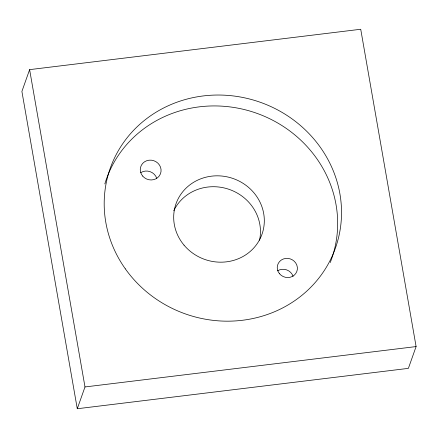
<?xml version="1.0" encoding="UTF-8"?>
<svg xmlns="http://www.w3.org/2000/svg" width="438" height="438" viewBox="0 0 438 438"><rect width="100%" height="100%" fill="white"/><g stroke="black" fill="none" stroke-linecap="round" stroke-linejoin="round"><path stroke-width="0.66" d="M29.614 69.637L21.9 91.427L77.274 408.742L408.386 368.363L416.1 346.573L360.726 29.258L29.614 69.637L84.994 386.951L77.274 408.742M84.994 386.951L416.1 346.573M140.735 172.671A10.479 9.844 19.5 0 1 156.777 178.414M277.577 270.848A10.14 9.526 19.5 0 1 293.093 276.405M173.744 210.787A45.618 42.869 19.5 0 1 229.03 189.336A45.618 42.869 19.5 0 1 259.526 240.281M104.83 183.911A119.459 112.254 19.5 0 1 255.896 112.988A119.459 112.254 19.5 0 1 330.236 262.521M125.334 268.85A119.459 112.254 19.5 0 0 330.181 260.331A119.459 112.254 19.5 0 0 213.06 95.134A119.459 112.254 19.5 0 0 125.334 268.85M142.646 176.049A10.479 9.844 19.5 0 0 160.428 173.881A10.479 9.844 19.5 0 0 148.964 160.204A10.479 9.844 19.5 0 0 142.646 176.049M279.548 273.766A10.14 9.526 19.5 0 0 296.756 271.669A10.14 9.526 19.5 0 0 285.658 258.436A10.14 9.526 19.5 0 0 279.548 273.766M184.026 245.138A45.618 42.869 19.5 0 0 261.448 235.699A45.618 42.869 19.5 0 0 211.527 176.164A45.618 42.869 19.5 0 0 184.026 245.138"/></g></svg>
